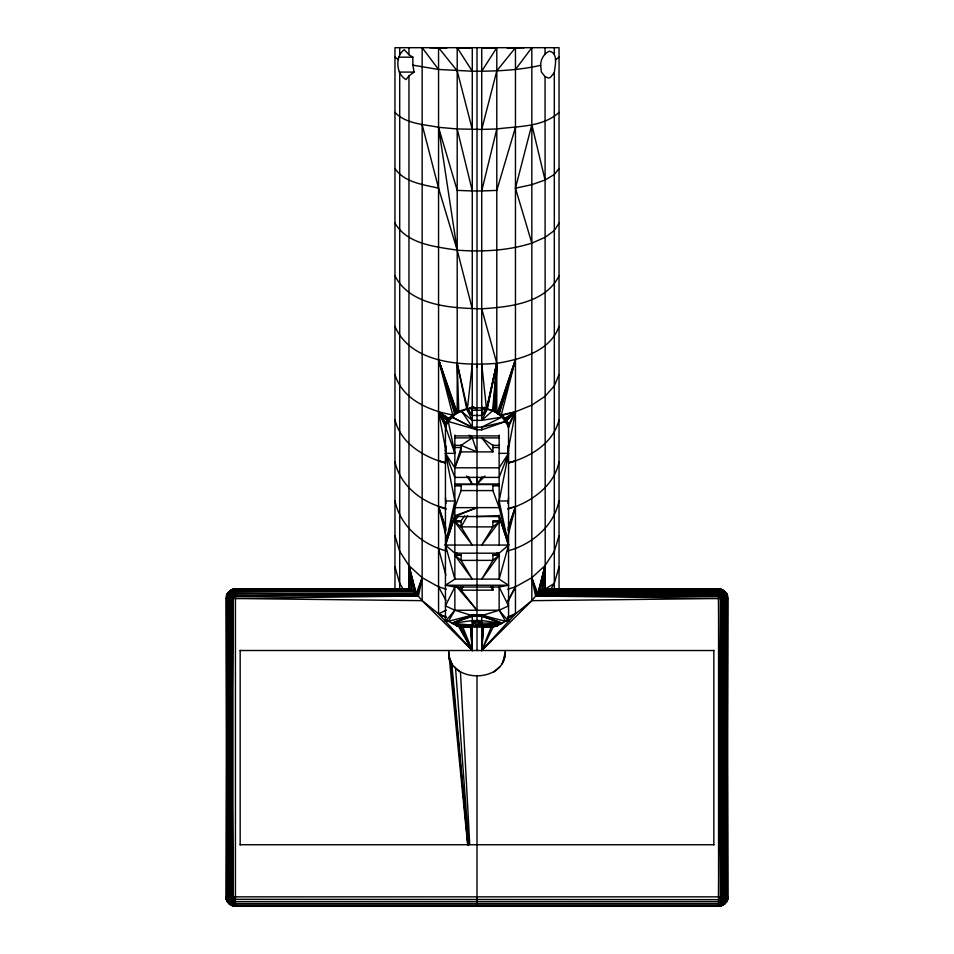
<?xml version="1.0" encoding="UTF-8"?>
<svg xmlns="http://www.w3.org/2000/svg" width="954" height="954" viewBox="0 0 954 954"><rect width="100%" height="100%" fill="white"/><g stroke="black" fill="none" stroke-linecap="round" stroke-linejoin="round"><path stroke-width="1.43" d="M454.855 435.048L454.855 579.114L499.145 579.114L508.554 585.243L499.145 587.02L454.855 587.02L445.446 585.243L454.855 579.114L445.446 545.056L454.855 500.993L445.446 453.353L454.855 453.353L445.446 426.569L448.285 421.477L457.204 412.45L457.204 47.7L472.278 71.216C495.162 71.311 518.284 70.453 540.668 65.325C540.548 59.553 544.054 53.352 549.397 51.194C558.662 53.066 554.942 66.064 554.31 72.635L554.31 588.94M477.012 367.195L477.012 364.285M448.774 418.353C464.968 402.791 496.342 404.257 508.554 423.636L508.554 621.304L505.548 621.304L497.63 625.597L481.734 627.124L481.734 650.533L531.831 600.674C535.54 596.226 539.296 590.538 545.223 588.976L718.565 588.94C722.75 588.928 726.602 591.933 727.711 595.952L727.711 899.312C726.614 903.355 722.75 906.312 718.565 906.3L235.435 906.3C230.522 906.36 225.573 901.947 226.301 896.843L227.219 598.396C226.515 593.352 230.176 588.678 235.435 588.928L410.089 589.238L416.23 593.674L422.157 600.662L472.278 650.509L472.278 627.124L456.382 625.574L448.452 621.304L445.446 621.304L445.446 423.612L448.678 418.389L451.957 417.089L477.012 429.813L481.734 429.825L505.703 421.501L515.458 411.806L531.831 405.14L545.056 396.315L554.31 385.929L559.044 374.505M477.012 903.533L477.012 905.978M408.956 75.891L406.034 79.552C395.922 74.007 394.944 56.298 404.21 49.703L408.956 54.736L412.843 57.168L412.843 65.17L414.096 72.087L408.956 75.891L408.956 565.615L411.901 590.18L235.435 591.73L233.014 592.625L229.652 595.976L228.745 598.396L228.745 896.843L231.142 901.125L235.435 903.533L718.565 903.533L722.882 901.136L725.267 896.843L726.781 598.396L725.267 591.742L718.565 589.25L545.223 588.976L545.056 76.63L541.371 71.979L540.668 65.325M725.267 591.742L721.379 595.594L721.021 598.396L718.565 896.843M725.267 903.533L726.781 896.843L726.781 598.396L727.711 896.843L724.026 902.329L718.565 905.978L725.267 903.533L721.379 899.634L721.021 896.843L722.882 594.127L718.565 591.742L542.111 590.18L545.056 565.615L554.31 551.376L559.044 535.743M507.743 589.202L515.458 586.853L531.831 577.707L545.056 565.615L540.024 591.695L718.565 593.674L722.882 594.127L724.348 595.988L725.267 598.396L723.299 896.843L722.142 903.843L723.299 905.084M472.325 406.547L472.278 427.153L481.734 427.165L505.703 421.501L515.458 411.806L507.898 451.683M472.349 407.346L472.278 410.268L481.734 410.28L481.687 406.547M394.956 275.849C410.423 306.055 451.695 308.19 481.734 308.786L496.796 363.343L495.209 411.687L502.054 417.089L508.554 426.593M559.044 326.447C550.017 351.573 520.49 359.372 496.796 363.343L494.876 411.532L502.054 415.395L505.226 418.353L515.458 411.806L508.267 427.714M718.565 595.952L535.564 596L531.831 577.707L536.816 594.664L718.565 595.952L721.021 598.396L723.299 896.843L726.781 901.602L727.711 899.312L725.267 896.843L723.299 598.396L721.379 595.594L537.794 593.674L545.056 565.615L543.923 589.25L721.021 589.25C723.788 591.277 730.645 595.499 725.267 598.396L726.781 896.843L727.711 598.396L531.831 600.674L515.458 613.816L481.734 650.533L483.249 627.1L493.111 627.076L497.63 625.597L456.382 625.574L460.901 627.076L483.249 627.1M394.956 326.423C411.067 363.534 461.629 366.05 496.796 363.343L493.325 410.769L494.876 411.532L492.61 410.804L481.734 420.38L472.278 420.38L460.687 410.769M481.734 650.533L483.523 627.1L497.63 625.597L491.203 627.076L481.734 650.533L493.111 627.076L495.603 625.597M507.826 425.925L515.458 411.806L505.477 418.603L503.617 417.721L502.054 415.395L492.61 410.804L496.796 363.343L487.244 409.111L481.734 415.479L472.278 415.455L466.768 409.111L451.946 415.395L450.383 417.721L448.523 418.603L448.285 421.477L454.855 453.353M507.969 456.227L507.957 445.9M469.94 407.835L472.385 408.586L472.278 410.268L472.325 407.143L472.278 415.455L467.388 409.051L472.278 364.285M507.933 503.521L508.554 497.678M484.417 410.315L484.739 407.441M394.956 535.743L399.702 551.364L408.956 565.615L408.777 588.964L235.435 589.25L228.745 591.73L227.219 593.674L226.301 595.952L226.301 899.3L229.163 903.116L232.967 905.978L721.021 905.978L724.861 903.116L727.711 899.312L727.711 896.843L226.301 896.843L229.962 902.317L235.435 905.978L228.745 903.533L227.219 896.843L226.301 598.396L422.157 600.662L438.554 613.804L472.278 650.509L462.797 627.076L456.382 625.574L472.278 624.584L474.376 622.807L474.639 620.577L475.688 621.686L477.012 620.577L481.734 623.093L502.054 623.32L481.734 615.115L472.278 615.115L448.452 621.304L454.855 610.238L454.855 586.054M484.37 410.041L484.715 407.275M228.745 903.533L232.621 899.634L232.967 896.843L232.967 598.396L232.621 595.594L228.745 591.73M502.162 663.638L504.499 657.962L505.322 651.844C505.548 683.815 448.452 683.803 448.666 651.832L467.663 844.672M505.334 651.844L503.14 661.349M727.711 896.843L726.781 901.602M718.565 589.25L724.026 592.947L727.711 598.396L726.781 593.674L723.299 598.396L723.299 896.843L721.379 899.634L235.435 899.3L232.967 896.843L230.689 598.396L227.219 593.674L226.301 598.396L229.962 592.947L235.435 589.25M446.031 456.227L446.043 445.9M558.519 569.932L559.044 566.998L554.31 583.431L550.935 588.94M492.908 484.537L492.908 490.583L499.145 507.635L508.554 545.056L499.145 553.201L499.145 579.114L508.554 545.056L499.145 500.993L508.554 453.353L499.145 453.353M446.257 589.202L438.554 586.829L422.157 577.683L418.448 596L232.621 595.594L230.689 598.396L228.745 896.843L226.301 899.3L227.219 901.59L230.689 896.843L232.967 598.396L235.435 595.952L416.23 593.674L422.157 577.683L408.956 565.615L408.777 588.964L235.435 588.928L235.435 906.3M446.067 453.186L445.446 450.3L446.043 447.402M496.796 363.343L486.683 409.087L481.734 415.479L486.516 409.004L496.796 363.343L486.945 409.099L481.734 415.479L481.687 407.155L481.734 410.28L481.627 408.586L483.916 407.883M507.933 453.138L508.554 450.3L507.957 447.402M457.204 412.45L438.554 359.622L454.76 413.738L456.382 413.476L456.584 412.641L438.554 359.622L452.721 414.978L461.378 410.423M394.956 112.405C406.022 123.996 423.779 124.318 438.554 127.311L457.204 190.383L472.278 190.943L481.734 190.967L496.796 128.981C517.593 126.107 542.647 127.442 559.044 112.417M499.145 553.201L454.855 553.201L445.446 545.056L454.855 507.635L461.104 490.571L461.104 484.537M507.862 536.422L515.458 506.657C535.444 498.859 554.512 483.881 559.044 461.879M501.279 414.978L515.458 359.634L497.428 412.641L497.63 413.499L501.279 414.978L515.458 411.806L505.703 418.854L505.703 421.501L508.554 423.636M472.278 308.786L457.204 250.186L438.554 127.311L457.204 128.969L481.734 129.398L496.796 70.858L515.458 47.7L515.458 613.816L508.005 618.228M515.458 188.177L531.831 124.652L545.056 180.008L531.831 184.682L515.458 188.177L531.831 243.115C507.778 250.807 482.247 251.975 457.204 250.186C435.37 246.645 407.203 244.307 394.956 223.105M230.689 590.18L231.87 591.385L230.689 598.396L230.689 896.843L231.87 903.843L230.689 905.084M721.021 589.25L718.565 591.742L540.024 591.695M422.157 577.683L417.172 594.664L235.435 595.952M515.458 127.323L496.796 190.395L481.734 190.967M515.458 359.634L498.93 413.559L497.63 413.499L515.458 359.634L499.24 413.762L497.63 413.499L496.796 412.462L496.796 47.7L481.734 71.228M232.967 905.978L235.435 903.533M445.446 545.056L454.855 515.804L477.012 507.635L454.855 516.519L445.446 545.056L508.554 545.056L499.145 515.804L477.012 516.519M507.886 530.09L515.458 506.657L508.22 508.279M559.044 500.623C554.095 525.881 531.867 544.567 507.743 550.923M508.22 527.729L515.458 506.657L507.743 509.15M559.044 419.748C553.368 443.3 530.376 456.894 508.506 463.024M461.104 444.934L461.104 451.874L454.855 467.806L499.145 467.806L508.554 453.353L499.145 477.394L454.855 477.394L445.446 453.353L454.855 467.806L461.104 447.521L454.855 447.521M464.634 515.947L461.104 520.741L454.855 520.741L456.942 515.601M410.089 589.238L232.967 589.25L235.435 591.73L413.988 591.695L408.956 565.615L415.956 593.412L235.435 593.674L233.014 592.625L234.028 590.335L235.435 590.18L410.089 589.238L408.956 565.615L416.23 593.674L235.435 593.674L228.435 594.855M226.301 896.843L227.636 901.28L229.962 902.317L231.011 904.654L235.435 905.084L718.565 905.084L719.972 904.929L720.997 902.639L718.565 901.602L235.435 901.59L228.435 900.409M554.31 72.635L550.386 77.417L548.502 78.061L545.056 76.63M505.322 418.401L515.458 411.806L502.054 415.395L502.054 417.089L481.734 420.38L487.244 409.111L493.325 410.769L492.61 410.804M231.87 903.843L235.435 901.59L232.621 899.634L230.689 896.843L228.745 598.396L226.611 596.059L229.163 592.112L232.967 589.25M454.855 587.02L445.446 605.873L454.855 610.238L472.278 615.64L451.957 623.32L477.012 625.574L502.054 623.32L481.734 615.378L472.278 615.378L451.957 623.32L472.278 620.577L481.734 620.577L502.054 623.32L481.734 625.597L481.734 616.356L472.278 616.356L451.957 623.32L472.278 615.115M508.088 601.497L515.458 586.853L507.969 600.543M559.044 275.849C545.342 303.42 509.174 307.021 481.734 308.786M461.104 521.898L454.855 521.898L472.278 545.092L461.104 526.882L467.615 515.554M455.821 585.744L477.012 610.238L461.104 590.18L463.334 586.567M559.044 223.117L554.31 230.546L545.056 237.355L531.831 243.115M477.012 476.988L477.012 484.167L482.032 476.917M499.145 555.192L481.734 579.114L492.908 560.38L499.145 555.192L492.908 555.192M499.145 521.921L481.734 545.092L492.908 526.894L499.145 521.921L492.908 521.921M531.831 577.707L537.794 593.674L718.565 593.674L720.997 592.625L723.299 590.18M515.458 69.475L531.831 47.7L531.831 600.674M499.813 666.703L493.528 672.272M559.044 168.488L554.31 174.522L545.056 180.008M454.855 520.741L458.528 516.209M445.446 621.304L454.855 610.238L499.145 610.238L508.554 605.873L499.145 587.02M456.799 552.509L454.855 554.715L461.104 554.715L461.104 560.38L472.278 579.114L454.855 555.192L461.104 555.192M480.16 622.258L477.012 625.597L472.278 620.577L473.327 623.689M477.012 484.167L484.954 476.022M718.565 899.312L721.021 896.843L721.021 598.396M474.376 622.807L475.688 621.686M555.395 59.959L559.044 57.013M456.382 413.476L438.554 359.622L455.082 413.559L458.779 411.663L457.204 363.343L467.496 409.004L472.278 415.455L467.055 409.099M721.379 899.634L718.565 901.602L725.577 900.409M232.621 595.594L235.435 593.674M454.855 445.363L461.104 445.363L472.278 437.886L470.68 435.441M718.565 906.3L718.565 588.94L545.223 588.976L554.31 583.431M507.54 617.81L515.458 613.816L507.421 617.345M502.054 417.089L481.734 427.165L481.734 429.825M507.862 617.488L515.458 613.816M446.365 610.143L438.554 613.804L438.554 47.7L457.204 70.858L472.278 129.398M467.388 409.051L472.385 408.586L469.94 407.942M227.338 597.001L229.652 595.976M724.348 899.276L726.662 898.239M472.278 622.58L477.012 620.577L480.923 624.739M226.289 899.3L227.219 901.59M481.734 616.356L502.054 623.32L481.734 615.64L499.145 610.238L508.554 621.304M483.94 407.966L481.627 408.586L486.516 409.004L481.734 364.285M477.012 615.64L472.278 616.356L472.278 625.574M232.621 899.634L235.435 899.3M466.768 48.225L472.278 47.7L472.278 407.561M234.028 590.335L231.011 590.598L229.962 592.947L227.636 593.984L226.611 596.059M718.565 903.533L719.972 904.929L722.989 904.666L724.026 902.329L726.364 901.291L727.711 899.312M456.727 48.201L472.278 47.7M507.23 48.177L524.33 47.7M481.734 129.398L496.796 128.981M235.435 598.396L417.172 596M398.51 57.168L412.891 57.168M399.13 72.087L413.988 72.087M454.855 435.906L499.145 435.906M454.855 437.886L499.145 437.886M499.145 445.363L492.908 445.363L481.734 437.886L492.908 451.898L461.104 451.874M492.908 447.533L499.145 447.533M454.855 484.167L499.145 484.167M454.855 484.537L499.145 484.537M454.855 485.872L461.104 485.872M492.908 485.872L499.145 485.872M461.104 490.571L492.908 490.583M445.446 500.993L454.855 500.993M499.145 500.993L508.554 500.993M454.855 507.635L499.145 507.635L499.145 435.048M454.855 516.519L499.145 516.519L508.554 545.056M499.145 520.741L492.908 520.741L492.908 526.894L461.104 526.882L454.855 521.898M445.446 585.243L508.554 585.243M235.435 590.18L411.901 590.18M456.942 586.483L461.104 590.18L492.908 590.18L492.908 586.018M542.111 590.18L722.989 590.598M472.278 615.64L481.734 615.64M445.446 620.935L449.322 620.935M504.69 620.935L508.554 620.935M481.734 623.093L479.373 623.093L481.734 624.584M240.169 650.509L713.842 650.533M240.169 844.731L713.842 844.731M536.816 596L718.565 598.396L721.021 896.843M472.278 71.216L438.554 69.475L412.843 65.17M429.67 47.7L446.782 48.177M481.734 420.38L481.734 47.7L497.284 48.201M481.734 47.7L487.244 48.225M456.382 625.574L470.477 627.088L472.278 650.509L457.717 624.953M457.204 250.186L438.554 188.177C423.302 184.611 404.436 182.572 394.956 168.488M394.956 374.505C402.266 399.356 429.264 410.745 452.721 414.978M445.768 508.279C422.574 503.056 400.263 485.956 394.956 461.879M481.734 615.115L505.548 621.304L499.145 610.238L499.145 586.054M722.142 591.385L724.861 592.112M722.882 594.127L725.577 594.855M394.956 500.623C399.929 525.881 422.121 544.555 446.257 550.911M445.494 463.012C423.636 456.883 400.644 443.3 394.956 419.748M446.257 509.15L438.554 506.657L446.138 536.422M461.104 445.363L477.012 451.874L472.278 437.886L469.225 435.179M724.348 595.988L726.662 597.001M446.591 617.333L438.554 613.804L446.138 617.488M227.338 898.239L229.652 899.264M724.026 592.947L726.364 593.984L727.389 596.059M446.102 451.683L438.554 411.806L448.678 418.389M448.678 651.832L449.465 657.926L451.838 663.638L468.02 844.624M445.745 427.714L438.554 411.806L448.523 418.603M721.379 595.594L718.565 593.674L538.044 593.412L545.056 565.615L545.223 588.976M446.174 425.925L438.554 411.806L448.285 418.854L448.285 421.477L477.012 429.813L451.957 417.089L451.946 415.395M454.187 666.703L460.472 672.272L469.726 844.564M719.972 904.929L721.021 905.978M394.956 57.013L398.51 59.863M454.855 555.192L461.104 560.38L492.908 560.38L492.908 554.715L499.145 554.715L497.201 552.509M438.554 411.806L448.285 421.477L438.554 411.806L446.281 423.421M473.315 406.762L477.012 410.268L473.315 406.678M720.997 902.639L722.142 903.843M231.87 591.385L233.014 592.625M438.554 69.475L422.157 47.7L422.157 600.662M466.685 476.01L472.278 484.167L468.545 476.511M461.378 410.792L472.278 427.153M490.678 586.567L492.908 590.18M403.089 588.928L399.702 583.431L394.956 566.986L395.481 569.908M438.554 586.829L446.031 600.543M458.993 625.979L472.278 650.509L470.751 627.088M472.278 420.38L466.768 409.111L457.204 363.343M460.901 627.076L472.278 650.509M719.972 590.335L720.997 592.625M233.014 902.639L234.028 904.929M449.501 657.938L450.884 661.349L467.889 844.767M445.768 527.729L438.554 506.657L446.102 530.09M438.554 548.717L445.864 575.107M422.157 124.652L438.554 188.177M457.204 128.969L472.278 190.943M445.446 450.3L446.067 453.138M445.446 497.678L446.067 503.521M505.477 418.603L505.703 421.501M455.583 668.527L468.736 844.719M448.893 656.292L449.048 659.262M725.267 598.396L725.267 896.843M713.842 650.306L713.842 844.958M559.044 588.94L559.044 47.7L394.956 47.7L394.956 588.928M554.31 47.7L554.31 54.128M545.056 47.7L545.056 54.509M499.145 515.148L499.145 545.092M492.908 444.934L492.908 451.898M477.012 47.7L477.012 650.533M477.012 675.432L477.012 906.3M461.104 520.741L461.104 526.882M461.104 586.018L461.104 590.18M408.956 47.7L408.956 54.736M399.702 47.7L399.702 54.473M399.702 73.303L399.702 588.928M240.169 650.294L240.169 844.946M227.219 598.396L227.219 896.843M515.458 460.937L508.577 462.75L515.458 460.937M445.458 462.618L438.554 460.913L445.47 462.762"/></g></svg>
